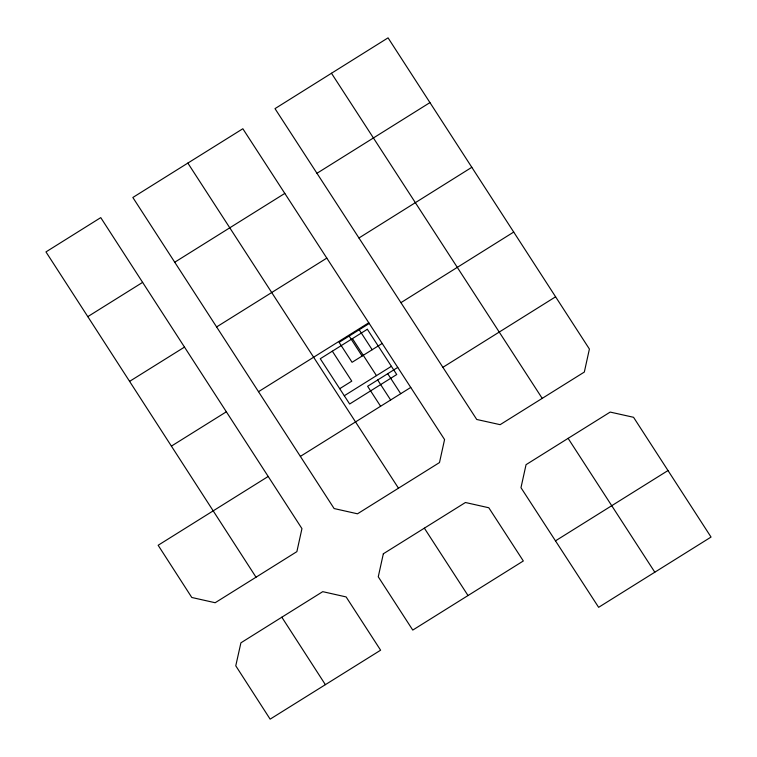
<?xml version="1.0" encoding="UTF-8"?>
<svg xmlns="http://www.w3.org/2000/svg" width="757" height="757" viewBox="0 0 757 757"><rect width="100%" height="100%" fill="white"/><g stroke="black" fill="none" stroke-linecap="round" stroke-linejoin="round"><path stroke-width="1.14" d="M331.481 73.259L274.999 108.63L476.74 419.473L500.14 424.668L584.328 372.056L589.4 349.043L388.057 37.85L331.481 73.259L542.22 398.39M429.929 102.611L316.965 173.287M358.96 237.991L471.81 167.306M513.719 232.049L400.936 302.649M187.85 163.086L132.844 197.482L334.121 508.553L357.493 513.804L439.495 462.565L444.567 439.552L242.846 128.747L187.85 163.086L398.485 488.218M174.753 262.215L284.821 193.404M142.619 282.38L100.757 217.619L45.959 251.911L87.803 316.634L142.619 282.38L301.948 528.623L296.876 551.635L256.027 577.203L215.168 602.733L191.795 597.481L158.147 545.267L268.215 476.456M216.634 326.92L326.806 258.109M129.598 381.367L184.509 347.085M171.404 446.11L226.352 411.799M258.506 391.681L368.782 322.766M369.246 323.476L339.098 342.344L352.062 362.31L382.209 343.451M339.713 388.691L351.778 381.14L332.332 351.191M344.293 395.741L391.397 366.312M397.766 367.41L367.618 386.278L380.582 406.244M300.387 456.376L410.758 387.423M442.911 367.306L555.581 296.81M281.831 617.21L240.906 642.825L235.768 665.81L270.135 719.15L380.61 650.197L346.119 596.923L322.737 591.662L281.831 617.21L325.368 684.65M568.11 438.36L610.199 412.082L633.552 417.296L711.041 537.063L598.626 607.322L520.977 487.688L526.049 464.675L568.11 438.36L654.814 572.197M555.477 540.858L667.986 470.551M359.197 329.768L372.16 349.734M387.716 373.703L400.68 393.668M352.431 338.616L376.466 375.642M349.147 336.051L362.111 356.027M377.667 379.986L390.631 399.961M424.374 528.178L468.034 595.56M87.803 316.634L256.027 577.203M383.335 553.783L378.263 576.796L412.764 630.079L523.324 560.975L488.804 507.758L465.432 502.506L383.335 553.783M367.353 329.276L320.268 358.733L349.649 404.001L396.734 374.535L367.353 329.276"/></g></svg>
